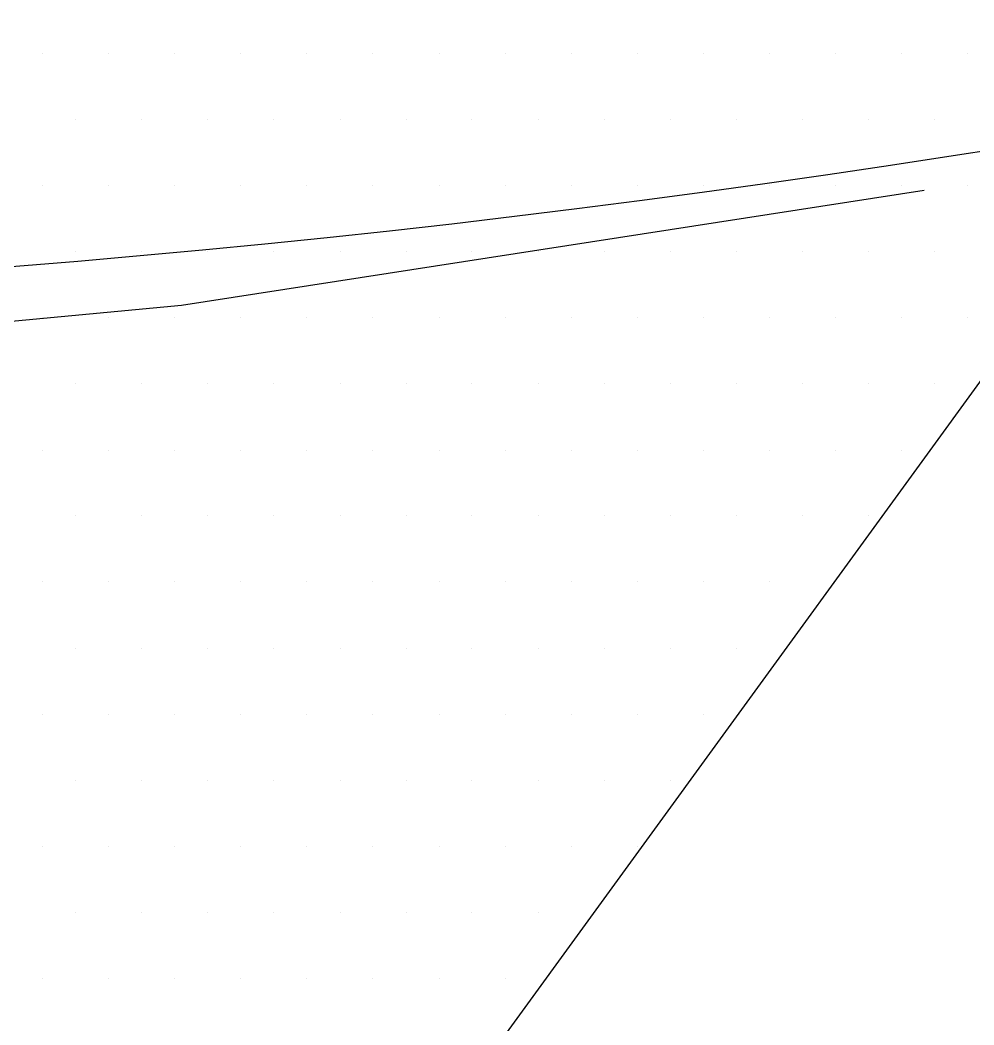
# Model space of a CAD drawing. Header units: metres. Extents: x 9606 to 9900, y 4805 to 4952.
# Drawn here: x 9832.5197 to 9832.6785, y 4844.5591 to 4844.7264 of the extents above; entities that cross this region are included whole.
import ezdxf

# ---------------------------------------------------------------- set-up
doc = ezdxf.new("R2010")
doc.units = ezdxf.units.M
doc.header["$LTSCALE"] = 2
doc.linetypes.add('CACHEX2', pattern=[0.75, 0.5, -0.25])
for name, color, linetype in [('CARTOUCHE', 7, 'Continuous'), ('LOGO', 4, 'Continuous'), ('rosace', 7, 'Continuous')]:
    doc.layers.add(name, color=color, linetype=linetype)

# ---------------------------------------------------------------- blocks, each defined once
blk = doc.blocks.new('A$C715108E3')
at = {"layer": 'LOGO', "color": 131}
for p, q in [((-6.4423, -23.6976), (-6.4423, -23.6976)), ((-6.3511, -23.6976), (-6.3511, -23.6976)), ((-6.259, -23.6976), (-6.259, -23.6976)), ((-6.1674, -23.6976), (-6.1674, -23.6976)), ((-6.0757, -23.6976), (-6.0757, -23.6976)), ((-5.9841, -23.6976), (-5.9841, -23.6976)), ((-5.8921, -23.6976), (-5.8921, -23.6976)), ((-5.8001, -23.6976), (-5.8001, -23.6976)), ((-5.7088, -23.6976), (-5.7088, -23.6976)), ((-5.6168, -23.6976), (-5.6168, -23.6976)), ((-5.5248, -23.6976), (-5.5248, -23.6976)), ((-5.4335, -23.6976), (-5.4335, -23.6976)), ((-5.3417, -23.6976), (-5.3417, -23.6976)), ((-5.2498, -23.6976), (-5.2498, -23.6976)), ((-5.1584, -23.6976), (-5.1584, -23.6976)), ((-6.3966, -23.7891), (-6.3966, -23.7891)), ((-6.3046, -23.7891), (-6.3046, -23.7891)), ((-6.2133, -23.7891), (-6.2133, -23.7891)), ((-6.1213, -23.7891), (-6.1213, -23.7891)), ((-6.0296, -23.7891), (-6.0296, -23.7891)), ((-5.9376, -23.7891), (-5.9376, -23.7891)), ((-5.8465, -23.7891), (-5.8465, -23.7891)), ((-5.7545, -23.7891), (-5.7545, -23.7891)), ((-5.6625, -23.7891), (-5.6625, -23.7891)), ((-5.5712, -23.7891), (-5.5712, -23.7891)), ((-5.4792, -23.7891), (-5.4792, -23.7891)), ((-5.3874, -23.7891), (-5.3874, -23.7891)), ((-5.2959, -23.7891), (-5.2959, -23.7891)), ((-5.2041, -23.7891), (-5.2041, -23.7891)), ((-6.4423, -23.8804), (-6.4423, -23.8804)), ((-6.3511, -23.8804), (-6.3511, -23.8804)), ((-6.259, -23.8804), (-6.259, -23.8804)), ((-6.1674, -23.8804), (-6.1674, -23.8804)), ((-6.0757, -23.8804), (-6.0757, -23.8804)), ((-5.9841, -23.8804), (-5.9841, -23.8804)), ((-5.8921, -23.8804), (-5.8921, -23.8804)), ((-5.8001, -23.8804), (-5.8001, -23.8804)), ((-5.7088, -23.8804), (-5.7088, -23.8804)), ((-5.6168, -23.8804), (-5.6168, -23.8804)), ((-5.5248, -23.8804), (-5.5248, -23.8804)), ((-5.4335, -23.8804), (-5.4335, -23.8804)), ((-5.3417, -23.8804), (-5.3417, -23.8804)), ((-5.2498, -23.8804), (-5.2498, -23.8804)), ((-5.1584, -23.8804), (-5.1584, -23.8804)), ((-6.3966, -23.973), (-6.3966, -23.973)), ((-6.3046, -23.973), (-6.3046, -23.973)), ((-6.2133, -23.973), (-6.2133, -23.973)), ((-6.1213, -23.973), (-6.1213, -23.973)), ((-6.0296, -23.973), (-6.0296, -23.973)), ((-5.9376, -23.973), (-5.9376, -23.973)), ((-5.8465, -23.973), (-5.8465, -23.973)), ((-5.7545, -23.973), (-5.7545, -23.973)), ((-5.6625, -23.973), (-5.6625, -23.973)), ((-5.5712, -23.973), (-5.5712, -23.973)), ((-5.4792, -23.973), (-5.4792, -23.973)), ((-5.3874, -23.973), (-5.3874, -23.973)), ((-5.2959, -23.973), (-5.2959, -23.973)), ((-5.2041, -23.973), (-5.2041, -23.973)), ((-6.4423, -24.0642), (-6.4423, -24.0642)), ((-6.3511, -24.0642), (-6.3511, -24.0642)), ((-6.259, -24.0642), (-6.259, -24.0642)), ((-6.1674, -24.0642), (-6.1674, -24.0642)), ((-6.0757, -24.0642), (-6.0757, -24.0642)), ((-5.9841, -24.0642), (-5.9841, -24.0642)), ((-5.8921, -24.0642), (-5.8921, -24.0642)), ((-5.8001, -24.0642), (-5.8001, -24.0642)), ((-5.7088, -24.0642), (-5.7088, -24.0642)), ((-5.6168, -24.0642), (-5.6168, -24.0642)), ((-5.5248, -24.0642), (-5.5248, -24.0642)), ((-5.4335, -24.0642), (-5.4335, -24.0642)), ((-5.3417, -24.0642), (-5.3417, -24.0642)), ((-5.2498, -24.0642), (-5.2498, -24.0642)), ((-5.1584, -24.0642), (-5.1584, -24.0642)), ((-6.3966, -24.1555), (-6.3966, -24.1555)), ((-6.3046, -24.1555), (-6.3046, -24.1555)), ((-6.2133, -24.1555), (-6.2133, -24.1555)), ((-6.1213, -24.1555), (-6.1213, -24.1555)), ((-6.0296, -24.1555), (-6.0296, -24.1555)), ((-5.9376, -24.1555), (-5.9376, -24.1555)), ((-5.8465, -24.1555), (-5.8465, -24.1555)), ((-5.7545, -24.1555), (-5.7545, -24.1555)), ((-5.6625, -24.1555), (-5.6625, -24.1555)), ((-5.5712, -24.1555), (-5.5712, -24.1555)), ((-5.4792, -24.1555), (-5.4792, -24.1555)), ((-5.3874, -24.1555), (-5.3874, -24.1555)), ((-5.2959, -24.1555), (-5.2959, -24.1555)), ((-5.2041, -24.1555), (-5.2041, -24.1555)), ((-6.4423, -24.2481), (-6.4423, -24.2481)), ((-6.3511, -24.2481), (-6.3511, -24.2481)), ((-6.259, -24.2481), (-6.259, -24.2481)), ((-6.1674, -24.2481), (-6.1674, -24.2481)), ((-6.0757, -24.2481), (-6.0757, -24.2481)), ((-5.9841, -24.2481), (-5.9841, -24.2481)), ((-5.8921, -24.2481), (-5.8921, -24.2481)), ((-5.8001, -24.2481), (-5.8001, -24.2481)), ((-5.7088, -24.2481), (-5.7088, -24.2481)), ((-5.6168, -24.2481), (-5.6168, -24.2481)), ((-5.5248, -24.2481), (-5.5248, -24.2481)), ((-5.4335, -24.2481), (-5.4335, -24.2481)), ((-5.3417, -24.2481), (-5.3417, -24.2481)), ((-5.2498, -24.2481), (-5.2498, -24.2481)), ((-6.3966, -24.3394), (-6.3966, -24.3394)), ((-6.3046, -24.3394), (-6.3046, -24.3394)), ((-6.2133, -24.3394), (-6.2133, -24.3394)), ((-6.1213, -24.3394), (-6.1213, -24.3394)), ((-6.0296, -24.3394), (-6.0296, -24.3394)), ((-5.9376, -24.3394), (-5.9376, -24.3394)), ((-5.8465, -24.3394), (-5.8465, -24.3394)), ((-5.7545, -24.3394), (-5.7545, -24.3394)), ((-5.6625, -24.3394), (-5.6625, -24.3394)), ((-5.5712, -24.3394), (-5.5712, -24.3394)), ((-5.4792, -24.3394), (-5.4792, -24.3394)), ((-5.3874, -24.3394), (-5.3874, -24.3394)), ((-5.2959, -24.3394), (-5.2959, -24.3394)), ((-6.4423, -24.4306), (-6.4423, -24.4306)), ((-6.3511, -24.4306), (-6.3511, -24.4306)), ((-6.259, -24.4306), (-6.259, -24.4306)), ((-6.1674, -24.4306), (-6.1674, -24.4306)), ((-6.0757, -24.4306), (-6.0757, -24.4306)), ((-5.9841, -24.4306), (-5.9841, -24.4306)), ((-5.8921, -24.4306), (-5.8921, -24.4306)), ((-5.8001, -24.4306), (-5.8001, -24.4306)), ((-5.7088, -24.4306), (-5.7088, -24.4306)), ((-5.6168, -24.4306), (-5.6168, -24.4306)), ((-5.5248, -24.4306), (-5.5248, -24.4306)), ((-5.4335, -24.4306), (-5.4335, -24.4306)), ((-6.3966, -24.5232), (-6.3966, -24.5232)), ((-6.3046, -24.5232), (-6.3046, -24.5232)), ((-6.2133, -24.5232), (-6.2133, -24.5232)), ((-6.1213, -24.5232), (-6.1213, -24.5232)), ((-6.0296, -24.5232), (-6.0296, -24.5232)), ((-5.9376, -24.5232), (-5.9376, -24.5232)), ((-5.8465, -24.5232), (-5.8465, -24.5232)), ((-5.7545, -24.5232), (-5.7545, -24.5232)), ((-5.6625, -24.5232), (-5.6625, -24.5232)), ((-5.5712, -24.5232), (-5.5712, -24.5232)), ((-5.4792, -24.5232), (-5.4792, -24.5232)), ((-6.4423, -24.6147), (-6.4423, -24.6147)), ((-6.3511, -24.6147), (-6.3511, -24.6147)), ((-6.259, -24.6147), (-6.259, -24.6147)), ((-6.1674, -24.6147), (-6.1674, -24.6147)), ((-6.0757, -24.6147), (-6.0757, -24.6147)), ((-5.9841, -24.6147), (-5.9841, -24.6147)), ((-5.8921, -24.6147), (-5.8921, -24.6147)), ((-5.8001, -24.6147), (-5.8001, -24.6147)), ((-5.7088, -24.6147), (-5.7088, -24.6147)), ((-5.6168, -24.6147), (-5.6168, -24.6147)), ((-5.5248, -24.6147), (-5.5248, -24.6147)), ((-6.3966, -24.7059), (-6.3966, -24.7059)), ((-6.3046, -24.7059), (-6.3046, -24.7059)), ((-6.2133, -24.7059), (-6.2133, -24.7059)), ((-6.1213, -24.7059), (-6.1213, -24.7059)), ((-6.0296, -24.7059), (-6.0296, -24.7059)), ((-5.9376, -24.7059), (-5.9376, -24.7059)), ((-5.8465, -24.7059), (-5.8465, -24.7059)), ((-5.7545, -24.7059), (-5.7545, -24.7059)), ((-5.6625, -24.7059), (-5.6625, -24.7059)), ((-5.5712, -24.7059), (-5.5712, -24.7059)), ((-6.4423, -24.7985), (-6.4423, -24.7985)), ((-6.3511, -24.7985), (-6.3511, -24.7985)), ((-6.259, -24.7985), (-6.259, -24.7985)), ((-6.1674, -24.7985), (-6.1674, -24.7985)), ((-6.0757, -24.7985), (-6.0757, -24.7985)), ((-5.9841, -24.7985), (-5.9841, -24.7985)), ((-5.8921, -24.7985), (-5.8921, -24.7985)), ((-5.8001, -24.7985), (-5.8001, -24.7985)), ((-5.7088, -24.7985), (-5.7088, -24.7985)), ((-5.6168, -24.7985), (-5.6168, -24.7985)), ((-6.3966, -24.8898), (-6.3966, -24.8898)), ((-6.3046, -24.8898), (-6.3046, -24.8898)), ((-6.2133, -24.8898), (-6.2133, -24.8898)), ((-6.1213, -24.8898), (-6.1213, -24.8898)), ((-6.0296, -24.8898), (-6.0296, -24.8898)), ((-5.9376, -24.8898), (-5.9376, -24.8898)), ((-5.8465, -24.8898), (-5.8465, -24.8898)), ((-5.7545, -24.8898), (-5.7545, -24.8898)), ((-6.4423, -24.9811), (-6.4423, -24.9811)), ((-6.3511, -24.9811), (-6.3511, -24.9811)), ((-6.259, -24.9811), (-6.259, -24.9811)), ((-6.1674, -24.9811), (-6.1674, -24.9811)), ((-6.0757, -24.9811), (-6.0757, -24.9811)), ((-5.9841, -24.9811), (-5.9841, -24.9811)), ((-5.8921, -24.9811), (-5.8921, -24.9811)), ((-5.8001, -24.9811), (-5.8001, -24.9811))]:
    blk.add_line(p, q, dxfattribs=at)
blk.add_lwpolyline([(-5.0186, -17.1537), (-4.9784, -19.1278), (-5.3896, -19.2331), (-4.7123, -20.7884), (-8.4641, -25.8566), (-8.5996, -26.1134), (-8.0987, -26.1134), (-7.2053, -26.0731), (-6.6093, -26.0457), (-6.203, -25.613), (-3.9696, -22.5417), (-2.7917, -25.1531), (-2.6026, -25.1257), (-1.9525, -24.8418), (-1.3029, -24.5438), (-2.3854, -21.8923), (1.9656, -22.2806)], dxfattribs=at)
blk = doc.blocks.new('A$C581E6685')
at = {"layer": 'rosace', "color": 32, "linetype": 'CACHEX2', "ltscale": 1.5}
blk.add_ellipse((-38.0538, 23.8138), major_axis=(-19.0311, -3.534), ratio=0.590567, dxfattribs=at)
at = {"layer": 'rosace', "color": 32}
blk.add_ellipse((-37.6144, 23.8499), major_axis=(-13.5768, -4.2839), ratio=0.791971, dxfattribs=at)
at = {"layer": 'CARTOUCHE'}
blk.add_blockref('A$C715108E3', (-31.6739, 36.3189), dxfattribs=at)

msp = doc.modelspace()

# ---------------------------------------------------------------- linework, layer by layer
at = {"layer": 'CARTOUCHE'}
msp.add_rational_spline([(9829.64323, 4848.05468), (9829.64323, 4845.87645), (9829.64323, 4843.69822), (9829.64323, 4842.93022), (9830.41123, 4842.93022), (9839.51909, 4842.93022), (9848.62694, 4842.93022), (9849.39494, 4842.93022), (9849.39494, 4843.69822), (9849.39494, 4845.87645), (9849.39494, 4848.05468), (9849.39494, 4848.82268), (9848.62694, 4848.82268), (9839.51909, 4848.82268), (9830.41123, 4848.82268), (9829.64323, 4848.82268), (9829.64323, 4848.05468)], [1, 1, 1, 0.707106781187, 1, 1, 1, 0.707106781187, 1, 1, 1, 0.707106781187, 1, 1, 1, 0.707106781187, 1], degree=2, knots=[0, 0, 0, 1, 1, 2.570796, 2.570796, 3.570796, 3.570796, 5.141593, 5.141593, 6.141593, 6.141593, 7.712389, 7.712389, 8.712389, 8.712389, 10.283185, 10.283185, 10.283185], dxfattribs=at)

# ---------------------------------------------------------------- block references
at = {"layer": 'CARTOUCHE', "xscale": 0.12, "yscale": 0.12, "zscale": 0.12}
msp.add_blockref('A$C581E6685', (9837.09738, 4843.20633), dxfattribs=at)

doc.saveas('drawing.dxf')
